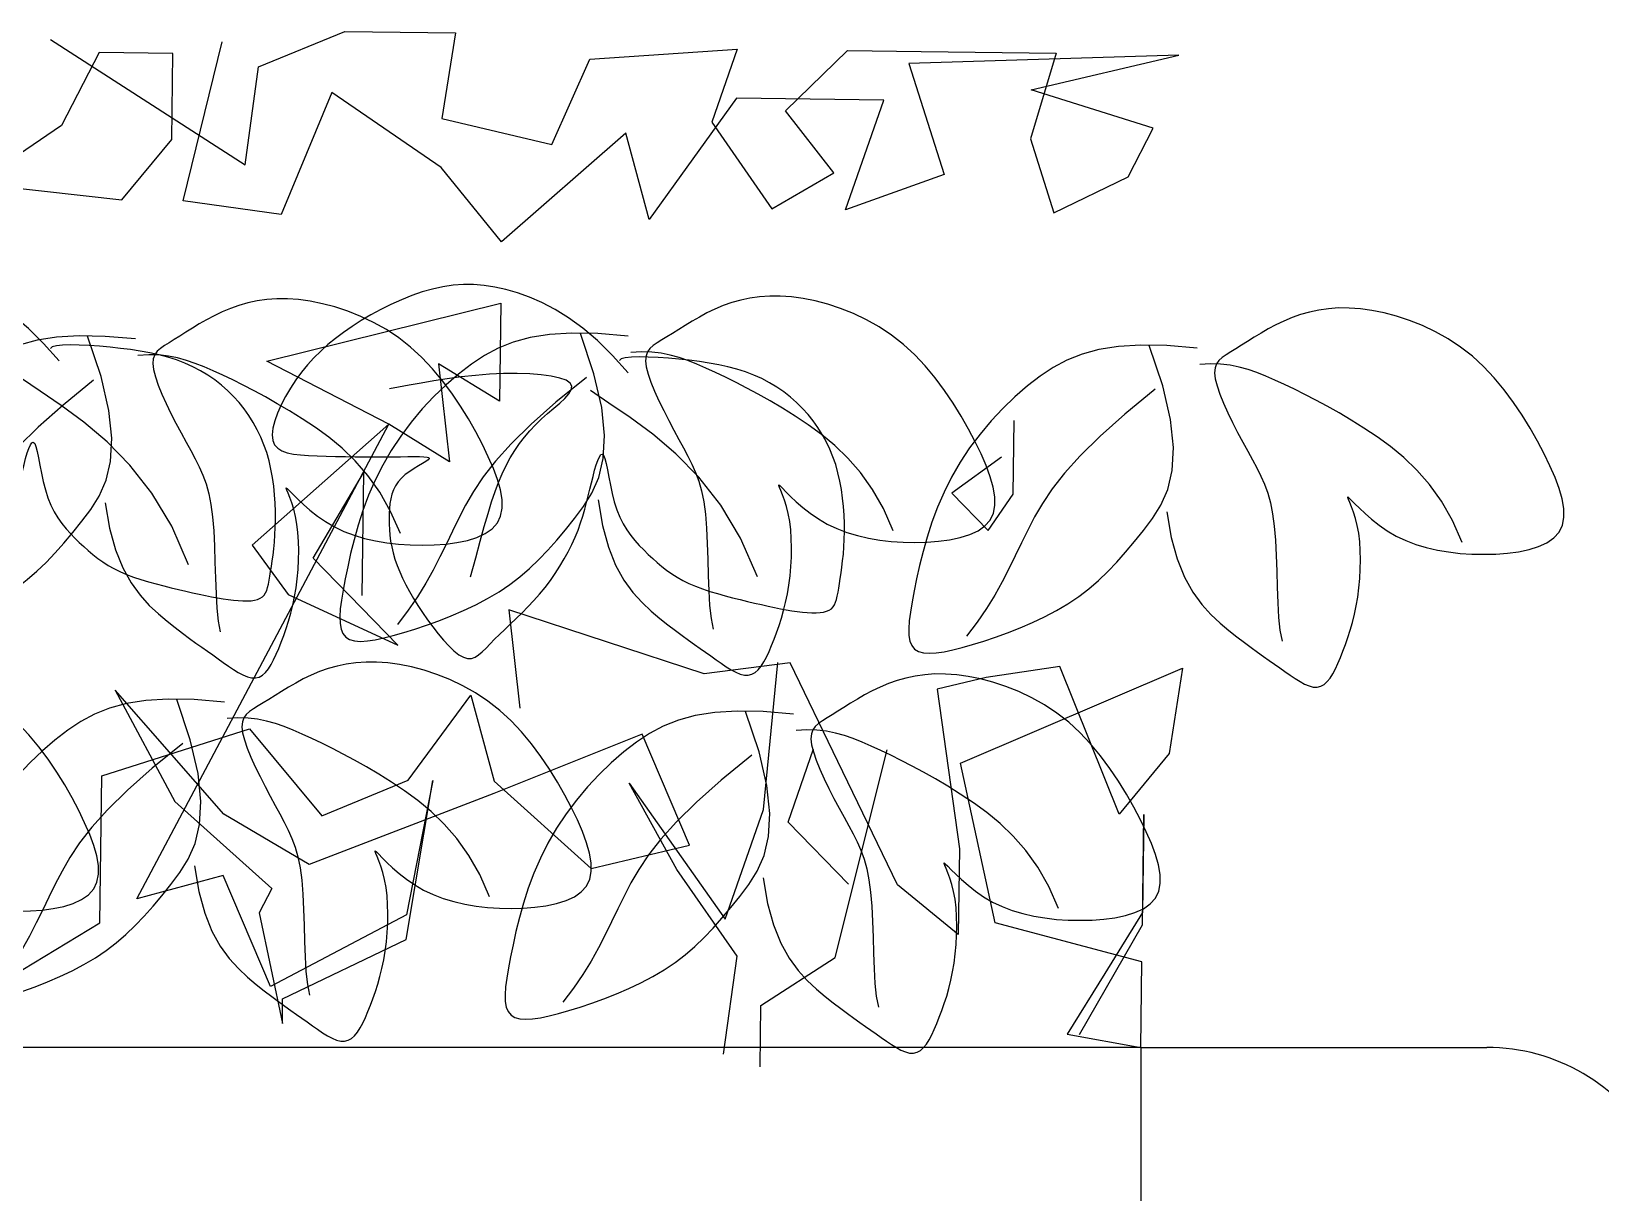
# Model space of a CAD drawing. Extents: x -1568 to -728, y -1287 to -990.
# Drawn here: x -1429.518 to -1427.471, y -1097.27 to -1095.756 of the extents above; entities that cross this region are included whole.
import ezdxf

# ---------------------------------------------------------------- set-up
doc = ezdxf.new("R2010")
doc.units = 0
doc.header["$LTSCALE"] = 5
doc.layers.get('0').update_dxf_attribs({"linetype": 'CONTINUOUS'})
for name, color, linetype in [('LH', 94, 'CONTINUOUS'), ('乔木', 3, 'CONTINUOUS'), ('尺寸标注', 2, 'CONTINUOUS')]:
    doc.layers.add(name, color=color, linetype=linetype)

# ---------------------------------------------------------------- blocks, each defined once
blk = doc.blocks.new('LIM43')
at = {"color": 98}
for p, q in [((942288.093, 2579500.7332), (942288.2057, 2579500.7796)), ((942288.2057, 2579500.7796), (942288.3497, 2579500.7777)), ((942288.3497, 2579500.7777), (942288.3321, 2579500.666)), ((942287.8214, 2579500.7689), (942288.0753, 2579500.6055)), ((942287.9946, 2579500.5587), (942288.0454, 2579500.7658)), ((942288.5252, 2579500.7433), (942288.7175, 2579500.7566)), ((942288.7175, 2579500.7566), (942288.6841, 2579500.6612)), ((942288.7804, 2579500.6758), (942288.8615, 2579500.7547)), ((942288.8615, 2579500.7547), (942288.9575, 2579500.7534)), ((942288.9575, 2579500.7534), (942289.1335, 2579500.751)), ((942287.8852, 2579500.752), (942287.8359, 2579500.6568)), ((942287.9812, 2579500.7507), (942287.8852, 2579500.752)), ((942287.9797, 2579500.6388), (942287.9812, 2579500.7507)), ((942288.0753, 2579500.6055), (942288.093, 2579500.7332)), ((942288.4757, 2579500.632), (942288.5252, 2579500.7433)), ((942289.2935, 2579500.7488), (942288.9412, 2579500.7376)), ((942288.9412, 2579500.7376), (942288.9873, 2579500.5931)), ((942289.1335, 2579500.751), (942289.0999, 2579500.6395)), ((942289.1008, 2579500.7034), (942289.2935, 2579500.7488)), ((942288.1886, 2579500.6999), (942288.1224, 2579500.5409)), ((942288.3313, 2579500.602), (942288.1886, 2579500.6999)), ((942288.7166, 2579500.6927), (942288.6024, 2579500.5344)), ((942288.9086, 2579500.6901), (942288.7166, 2579500.6927)), ((942289.2602, 2579500.6533), (942289.1008, 2579500.7034)), ((942288.8433, 2579500.595), (942288.7804, 2579500.6758)), ((942288.8586, 2579500.5469), (942288.9086, 2579500.6901)), ((942287.8359, 2579500.6568), (942287.6744, 2579500.547)), ((942288.3321, 2579500.666), (942288.4757, 2579500.632)), ((942288.6841, 2579500.6612), (942288.7626, 2579500.5482)), ((942289.2273, 2579500.5898), (942289.2602, 2579500.6533)), ((942287.9146, 2579500.5598), (942287.9797, 2579500.6388)), ((942288.5719, 2579500.6467), (942288.41, 2579500.505)), ((942288.6024, 2579500.5344), (942288.5719, 2579500.6467)), ((942289.0999, 2579500.6395), (942289.1306, 2579500.5431)), ((942288.41, 2579500.505), (942288.3313, 2579500.602)), ((942288.7626, 2579500.5482), (942288.8433, 2579500.595)), ((942288.9873, 2579500.5931), (942288.8586, 2579500.5469)), ((942289.1306, 2579500.5431), (942289.2273, 2579500.5898)), ((942287.7548, 2579500.5779), (942287.9146, 2579500.5598)), ((942288.1224, 2579500.5409), (942287.9946, 2579500.5587)), ((942288.1038, 2579500.3493), (942288.4089, 2579500.4251)), ((942288.4089, 2579500.4251), (942288.4071, 2579500.2972)), ((942288.2627, 2579500.2672), (942288.1038, 2579500.3493)), ((942288.3278, 2579500.3462), (942288.342, 2579500.2181)), ((942288.4071, 2579500.2972), (942288.3278, 2579500.3462)), ((942287.9341, 2579499.6481), (942288.2627, 2579500.2672)), ((942288.2627, 2579500.2672), (942288.0845, 2579500.1097)), ((942288.342, 2579500.2181), (942288.2627, 2579500.2672)), ((942289.0776, 2579500.1761), (942289.0789, 2579500.272)), ((942289.0623, 2579500.2243), (942288.9976, 2579500.1772)), ((942288.1643, 2579500.0927), (942288.2298, 2579500.2037)), ((942288.2298, 2579500.2037), (942288.2276, 2579500.0438)), ((942288.9976, 2579500.1772), (942289.0449, 2579500.1286)), ((942289.0449, 2579500.1286), (942289.0776, 2579500.1761)), ((942288.0845, 2579500.1097), (942288.1316, 2579500.0451)), ((942288.2747, 2579499.9792), (942288.1643, 2579500.0927)), ((942288.1316, 2579500.0451), (942288.2747, 2579499.9792)), ((942288.6743, 2579499.9418), (942288.4194, 2579500.0252)), ((942288.4194, 2579500.0252), (942288.4337, 2579499.8971)), ((942288.7865, 2579499.9562), (942288.6743, 2579499.9418)), ((942288.7519, 2579499.7649), (942288.7705, 2579499.9565)), ((942288.8488, 2579499.8275), (942288.7865, 2579499.9562)), ((942289.0423, 2579499.9368), (942288.9781, 2579499.9216)), ((942289.0088, 2579499.8253), (942289.2985, 2579499.9492)), ((942289.1385, 2579499.9514), (942289.0423, 2579499.9368)), ((942289.2159, 2579499.7585), (942289.1385, 2579499.9514)), ((942289.2985, 2579499.9492), (942289.281, 2579499.8376)), ((942287.9059, 2579499.9203), (942287.9839, 2579499.7753)), ((942288.0477, 2579499.7585), (942287.9059, 2579499.9203)), ((942288.2883, 2579499.8032), (942288.3699, 2579499.914)), ((942288.3699, 2579499.914), (942288.4003, 2579499.8016)), ((942288.9781, 2579499.9216), (942289.0073, 2579499.7134)), ((942287.8883, 2579499.8086), (942288.0812, 2579499.8699)), ((942288.0812, 2579499.8699), (942288.1757, 2579499.7567)), ((942288.5932, 2579499.863), (942288.4001, 2579499.7856)), ((942288.6553, 2579499.7182), (942288.5932, 2579499.863)), ((942288.7837, 2579499.7484), (942288.817, 2579499.8439)), ((942288.8453, 2579499.5717), (942288.913, 2579499.8426)), ((942289.281, 2579499.8376), (942289.2159, 2579499.7585)), ((942288.9266, 2579499.6665), (942288.8488, 2579499.8275)), ((942289.054, 2579499.6168), (942289.0088, 2579499.8253)), ((942287.8857, 2579499.6168), (942287.8883, 2579499.8086)), ((942288.1757, 2579499.7567), (942288.2883, 2579499.8032)), ((942288.2855, 2579499.5953), (942288.3203, 2579499.8027)), ((942288.3203, 2579499.8027), (942288.2859, 2579499.6273)), ((942288.4003, 2579499.8016), (942288.5268, 2579499.688)), ((942288.6388, 2579499.6865), (942288.5763, 2579499.7992)), ((942288.5763, 2579499.7992), (942288.7019, 2579499.6216)), ((942287.9839, 2579499.7753), (942288.1104, 2579499.6617)), ((942288.4001, 2579499.7856), (942288.1588, 2579499.693)), ((942288.1588, 2579499.693), (942288.0477, 2579499.7585)), ((942288.7019, 2579499.6216), (942288.7519, 2579499.7649)), ((942289.246, 2579499.6142), (942289.2479, 2579499.7581)), ((942289.2479, 2579499.7581), (942289.2462, 2579499.6302)), ((942288.8626, 2579499.6674), (942288.7837, 2579499.7484)), ((942288.5268, 2579499.688), (942288.6553, 2579499.7182)), ((942289.0073, 2579499.7134), (942289.0057, 2579499.6015)), ((942288.0466, 2579499.6786), (942287.9341, 2579499.6481)), ((942288.1086, 2579499.5338), (942288.0466, 2579499.6786)), ((942288.7173, 2579499.5735), (942288.6388, 2579499.6865)), ((942288.1104, 2579499.6617), (942288.0939, 2579499.6299)), ((942289.0057, 2579499.6015), (942288.9266, 2579499.6665)), ((942288.0939, 2579499.6299), (942288.124, 2579499.4856)), ((942288.2859, 2579499.6273), (942288.1086, 2579499.5338)), ((942289.2462, 2579499.6302), (942289.1971, 2579499.5509)), ((942287.7566, 2579499.5386), (942287.8857, 2579499.6168)), ((942289.2453, 2579499.5662), (942289.054, 2579499.6168)), ((942289.164, 2579499.4714), (942289.246, 2579499.6142)), ((942288.1244, 2579499.5176), (942288.2855, 2579499.5953)), ((942288.6995, 2579499.4458), (942288.7173, 2579499.5735)), ((942288.7484, 2579499.5091), (942288.8453, 2579499.5717)), ((942289.2438, 2579499.4543), (942289.2453, 2579499.5662)), ((942289.1971, 2579499.5509), (942289.148, 2579499.4716)), ((942288.124, 2579499.4856), (942288.1244, 2579499.5176)), ((942288.7473, 2579499.4291), (942288.7484, 2579499.5091)), ((942289.148, 2579499.4716), (942289.2438, 2579499.4543))]:
    blk.add_line(p, q, dxfattribs=at)
blk = doc.blocks.new('花')
at = {"layer": 'LH', "color": 12}
for p, q in [((0.6366, 0.4716), (0.6241, 0.4688)), ((0.6496, 0.4736), (0.6366, 0.4716)), ((0.6634, 0.4747), (0.6496, 0.4736)), ((0.6779, 0.4749), (0.6634, 0.4747)), ((0.6932, 0.4741), (0.6779, 0.4749)), ((0.7092, 0.4722), (0.6932, 0.4741)), ((0.7259, 0.4693), (0.7092, 0.4722)), ((0.5797, 0.4507), (0.5698, 0.4448)), ((0.5901, 0.4561), (0.5797, 0.4507)), ((0.6009, 0.461), (0.5901, 0.4561)), ((0.6123, 0.4652), (0.6009, 0.461)), ((0.6241, 0.4688), (0.6123, 0.4652)), ((0.7431, 0.4652), (0.7259, 0.4693)), ((0.7605, 0.4599), (0.7431, 0.4652)), ((0.7779, 0.4533), (0.7605, 0.4599)), ((0.7953, 0.4454), (0.7779, 0.4533)), ((0.5514, 0.4325), (0.5429, 0.4263)), ((0.5604, 0.4387), (0.5514, 0.4325)), ((0.5698, 0.4448), (0.5604, 0.4387)), ((0.8123, 0.4361), (0.7953, 0.4454)), ((0.8287, 0.4253), (0.8123, 0.4361)), ((-0.4776, 0.4103), (-0.4909, 0.4092)), ((-0.4639, 0.4103), (-0.4776, 0.4103)), ((-0.4498, 0.4093), (-0.4639, 0.4103)), ((0.5205, 0.4095), (0.5141, 0.4049)), ((0.5274, 0.4146), (0.5205, 0.4095)), ((0.5349, 0.4203), (0.5274, 0.4146)), ((0.5429, 0.4263), (0.5349, 0.4203)), ((0.8445, 0.4131), (0.8287, 0.4253)), ((0.8595, 0.3996), (0.8445, 0.4131)), ((-0.5567, 0.3892), (-0.5698, 0.3826)), ((-0.5435, 0.395), (-0.5567, 0.3892)), ((-0.5303, 0.4), (-0.5435, 0.395)), ((-0.5172, 0.4041), (-0.5303, 0.4)), ((-0.5041, 0.4071), (-0.5172, 0.4041)), ((-0.4909, 0.4092), (-0.5041, 0.4071)), ((-0.4351, 0.4072), (-0.4498, 0.4093)), ((-0.4197, 0.4041), (-0.4351, 0.4072)), ((-0.4036, 0.3998), (-0.4197, 0.4041)), ((-0.3867, 0.3941), (-0.4036, 0.3998)), ((-0.369, 0.3867), (-0.3867, 0.3941)), ((0.3425, 0.3937), (0.321, 0.3859)), ((0.3674, 0.3998), (0.3425, 0.3937)), ((0.3964, 0.4039), (0.3674, 0.3998)), ((0.4303, 0.4061), (0.3964, 0.4039)), ((0.4295, 0.3534), (0.4075, 0.4044)), ((0.47, 0.4062), (0.4303, 0.4061)), ((0.4996, 0.3924), (0.4969, 0.3877)), ((0.5035, 0.3966), (0.4996, 0.3924)), ((0.5084, 0.4007), (0.5035, 0.3966)), ((0.5141, 0.4049), (0.5084, 0.4007)), ((0.8738, 0.3851), (0.8595, 0.3996)), ((-0.5828, 0.3754), (-0.5955, 0.3677)), ((-0.5698, 0.3826), (-0.5828, 0.3754)), ((-0.3504, 0.3772), (-0.369, 0.3867)), ((-0.331, 0.3653), (-0.3504, 0.3772)), ((0.3021, 0.3764), (0.2851, 0.3652)), ((0.321, 0.3859), (0.3021, 0.3764)), ((0.4891, 0.387), (0.4751, 0.385)), ((0.5023, 0.3878), (0.4891, 0.387)), ((0.4954, 0.3823), (0.4953, 0.3759)), ((0.4953, 0.3759), (0.4968, 0.3682)), ((0.4969, 0.3877), (0.4954, 0.3823)), ((0.5147, 0.3874), (0.5023, 0.3878)), ((0.5267, 0.3861), (0.5147, 0.3874)), ((0.5385, 0.3838), (0.5267, 0.3861)), ((0.5503, 0.3808), (0.5385, 0.3838)), ((0.5622, 0.3771), (0.5503, 0.3808)), ((0.5745, 0.373), (0.5622, 0.3771)), ((0.5875, 0.3683), (0.5745, 0.373)), ((0.8872, 0.3699), (0.8738, 0.3851)), ((0.8998, 0.3542), (0.8872, 0.3699)), ((-0.6196, 0.3512), (-0.6308, 0.3427)), ((-0.6078, 0.3596), (-0.6196, 0.3512)), ((-0.5955, 0.3677), (-0.6078, 0.3596)), ((-0.3106, 0.3508), (-0.331, 0.3653)), ((-0.2893, 0.3332), (-0.3106, 0.3508)), ((0.2691, 0.3526), (0.2535, 0.3385)), ((0.2851, 0.3652), (0.2691, 0.3526)), ((0.4201, 0.348), (0.3832, 0.3123)), ((0.4433, 0.3104), (0.4295, 0.3534)), ((0.4968, 0.3682), (0.5, 0.3591)), ((0.5, 0.3591), (0.5045, 0.3487)), ((0.5045, 0.3487), (0.5103, 0.3374)), ((0.601, 0.3633), (0.5875, 0.3683)), ((0.6152, 0.3577), (0.601, 0.3633)), ((0.63, 0.3515), (0.6152, 0.3577)), ((0.6454, 0.3448), (0.63, 0.3515)), ((0.9116, 0.3382), (0.8998, 0.3542)), ((-0.6414, 0.334), (-0.6512, 0.3253)), ((-0.6308, 0.3427), (-0.6414, 0.334)), ((-0.267, 0.3124), (-0.2893, 0.3332)), ((-0.2776, 0.3296), (-0.2796, 0.3273)), ((-0.2724, 0.3315), (-0.2776, 0.3296)), ((-0.2646, 0.333), (-0.2724, 0.3315)), ((-0.2545, 0.3341), (-0.2646, 0.333)), ((-0.2428, 0.3349), (-0.2545, 0.3341)), ((-0.2299, 0.3354), (-0.2428, 0.3349)), ((-0.2163, 0.3356), (-0.2299, 0.3354)), ((-0.2025, 0.3355), (-0.2163, 0.3356)), ((-0.1889, 0.3352), (-0.2025, 0.3355)), ((-0.1756, 0.3347), (-0.1889, 0.3352)), ((-0.1627, 0.3338), (-0.1756, 0.3347)), ((-0.1502, 0.3326), (-0.1627, 0.3338)), ((-0.1379, 0.3309), (-0.1502, 0.3326)), ((-0.1261, 0.3288), (-0.1379, 0.3309)), ((-0.1145, 0.3262), (-0.1261, 0.3288)), ((0.2535, 0.3385), (0.2384, 0.3231)), ((0.5103, 0.3374), (0.5169, 0.3254)), ((0.6615, 0.3373), (0.6454, 0.3448)), ((0.6782, 0.3292), (0.6615, 0.3373)), ((0.6956, 0.3202), (0.6782, 0.3292)), ((0.9225, 0.3222), (0.9116, 0.3382)), ((-0.6691, 0.3072), (-0.6772, 0.2977)), ((-0.6605, 0.3163), (-0.6691, 0.3072)), ((-0.6512, 0.3253), (-0.6605, 0.3163)), ((-0.1034, 0.323), (-0.1145, 0.3262)), ((-0.0926, 0.3192), (-0.1034, 0.323)), ((-0.0822, 0.3148), (-0.0926, 0.3192)), ((-0.0723, 0.3098), (-0.0822, 0.3148)), ((-0.0627, 0.3043), (-0.0723, 0.3098)), ((0.2384, 0.3231), (0.2238, 0.3066)), ((0.3832, 0.3123), (0.3533, 0.281)), ((0.45, 0.2744), (0.4433, 0.3104)), ((0.5169, 0.3254), (0.5242, 0.3132)), ((0.5242, 0.3132), (0.5318, 0.3009)), ((0.7136, 0.3104), (0.6956, 0.3202)), ((0.732, 0.2992), (0.7136, 0.3104)), ((0.9325, 0.3065), (0.9225, 0.3222)), ((-0.6847, 0.2879), (-0.6917, 0.2777)), ((-0.6772, 0.2977), (-0.6847, 0.2879)), ((-0.4836, 0.2888), (-0.5016, 0.2848)), ((-0.4653, 0.2923), (-0.4836, 0.2888)), ((-0.447, 0.2954), (-0.4653, 0.2923)), ((-0.4289, 0.2977), (-0.447, 0.2954)), ((-0.4114, 0.2993), (-0.4289, 0.2977)), ((-0.3949, 0.3002), (-0.4114, 0.2993)), ((-0.3799, 0.3003), (-0.3949, 0.3002)), ((-0.3666, 0.2996), (-0.3799, 0.3003)), ((-0.3555, 0.2981), (-0.3666, 0.2996)), ((-0.3469, 0.2958), (-0.3555, 0.2981)), ((-0.3413, 0.2926), (-0.3469, 0.2958)), ((-0.3389, 0.2886), (-0.3413, 0.2926)), ((-0.3393, 0.2838), (-0.3389, 0.2886)), ((-0.0535, 0.2983), (-0.0627, 0.3043)), ((-0.0448, 0.2918), (-0.0535, 0.2983)), ((-0.0365, 0.2849), (-0.0448, 0.2918)), ((0.21, 0.2891), (0.1971, 0.2707)), ((0.2238, 0.3066), (0.21, 0.2891)), ((0.5318, 0.3009), (0.5395, 0.2889)), ((0.5395, 0.2889), (0.547, 0.2775)), ((0.7506, 0.2864), (0.732, 0.2992)), ((0.9415, 0.2913), (0.9325, 0.3065)), ((0.9494, 0.2767), (0.9415, 0.2913)), ((-0.6983, 0.267), (-0.7044, 0.2558)), ((-0.6917, 0.2777), (-0.6983, 0.267)), ((-0.5639, 0.2687), (-0.5755, 0.2654)), ((-0.5503, 0.2725), (-0.5639, 0.2687)), ((-0.5352, 0.2765), (-0.5503, 0.2725)), ((-0.5189, 0.2807), (-0.5352, 0.2765)), ((-0.5016, 0.2848), (-0.5189, 0.2807)), ((-0.3528, 0.2656), (-0.3467, 0.2722)), ((-0.3467, 0.2722), (-0.342, 0.2784)), ((-0.342, 0.2784), (-0.3393, 0.2838)), ((-0.2887, 0.2709), (-0.3142, 0.2852)), ((-0.2597, 0.2546), (-0.2887, 0.2709)), ((-0.0287, 0.2775), (-0.0365, 0.2849)), ((-0.0214, 0.2698), (-0.0287, 0.2775)), ((-0.0145, 0.2617), (-0.0214, 0.2698)), ((0.1971, 0.2707), (0.1851, 0.2516)), ((0.3533, 0.281), (0.3296, 0.2535)), ((0.4509, 0.2443), (0.45, 0.2744)), ((0.547, 0.2775), (0.554, 0.2669)), ((0.554, 0.2669), (0.5606, 0.2568)), ((0.7689, 0.2715), (0.7506, 0.2864)), ((0.7869, 0.254), (0.7689, 0.2715)), ((0.9559, 0.2627), (0.9494, 0.2767)), ((-0.7044, 0.2558), (-0.7098, 0.2444)), ((-0.3749, 0.2429), (-0.3674, 0.2508)), ((-0.3674, 0.2508), (-0.3598, 0.2584)), ((-0.3598, 0.2584), (-0.3528, 0.2656)), ((-0.2285, 0.2353), (-0.2597, 0.2546)), ((-0.0081, 0.2531), (-0.0145, 0.2617)), ((-0.0021, 0.2443), (-0.0081, 0.2531)), ((0.1851, 0.2516), (0.1743, 0.232)), ((0.3296, 0.2535), (0.311, 0.2291)), ((0.5606, 0.2568), (0.5668, 0.2468)), ((0.5668, 0.2468), (0.5724, 0.2364)), ((0.8042, 0.2335), (0.7869, 0.254)), ((0.9608, 0.2496), (0.9559, 0.2627)), ((0.964, 0.2372), (0.9608, 0.2496)), ((-0.7146, 0.2331), (-0.7184, 0.222)), ((-0.7098, 0.2444), (-0.7146, 0.2331)), ((-0.395, 0.2175), (-0.3887, 0.2263)), ((-0.3887, 0.2263), (-0.382, 0.2348)), ((-0.382, 0.2348), (-0.3749, 0.2429)), ((-0.1961, 0.2122), (-0.2285, 0.2353)), ((0.0033, 0.235), (-0.0021, 0.2443)), ((0.0082, 0.2254), (0.0033, 0.235)), ((0.0127, 0.2155), (0.0082, 0.2254)), ((0.1743, 0.232), (0.1648, 0.2119)), ((0.311, 0.2291), (0.2967, 0.2074)), ((0.4471, 0.2192), (0.4509, 0.2443)), ((0.5724, 0.2364), (0.5775, 0.2253)), ((0.5775, 0.2253), (0.582, 0.2129)), ((0.682, 0.2284), (0.682, 0.2291)), ((0.682, 0.2291), (0.6836, 0.2281)), ((0.6831, 0.2259), (0.682, 0.2284)), ((0.6852, 0.222), (0.6831, 0.2259)), ((0.6836, 0.2281), (0.6869, 0.2253)), ((0.6869, 0.2253), (0.6919, 0.221)), ((0.8205, 0.2097), (0.8042, 0.2335)), ((0.9651, 0.2258), (0.964, 0.2372)), ((0.964, 0.2155), (0.9651, 0.2258)), ((-0.7212, 0.2114), (-0.7228, 0.2017)), ((-0.7184, 0.222), (-0.7212, 0.2114)), ((-0.4061, 0.1988), (-0.4008, 0.2084)), ((-0.4008, 0.2084), (-0.395, 0.2175)), ((-0.1637, 0.1842), (-0.1961, 0.2122)), ((0.0166, 0.2052), (0.0127, 0.2155)), ((0.02, 0.1945), (0.0166, 0.2052)), ((0.1648, 0.2119), (0.1566, 0.1916)), ((0.2967, 0.2074), (0.2857, 0.1875)), ((0.4399, 0.198), (0.4471, 0.2192)), ((0.582, 0.2129), (0.5861, 0.1991)), ((0.688, 0.2166), (0.6852, 0.222)), ((0.6911, 0.2099), (0.688, 0.2166)), ((0.6944, 0.202), (0.6911, 0.2099)), ((0.6919, 0.221), (0.6984, 0.2155)), ((0.6984, 0.2155), (0.7063, 0.2092)), ((0.7063, 0.2092), (0.7154, 0.2025)), ((0.8356, 0.182), (0.8205, 0.2097)), ((0.9544, 0.1981), (0.9605, 0.2062)), ((0.9605, 0.2062), (0.964, 0.2155)), ((-0.7228, 0.2017), (-0.723, 0.1931)), ((-0.723, 0.1931), (-0.7218, 0.1859)), ((-0.7218, 0.1859), (-0.7189, 0.1803)), ((-0.4157, 0.1784), (-0.4111, 0.1888)), ((-0.4111, 0.1888), (-0.4061, 0.1988)), ((-0.3001, 0.1819), (-0.2986, 0.1891)), ((-0.2986, 0.1891), (-0.297, 0.1952)), ((-0.297, 0.1952), (-0.2954, 0.2)), ((-0.2954, 0.2), (-0.2937, 0.203)), ((-0.2937, 0.203), (-0.2919, 0.2039)), ((-0.2919, 0.2039), (-0.29, 0.2024)), ((-0.29, 0.2024), (-0.288, 0.1984)), ((-0.288, 0.1984), (-0.2858, 0.1921)), ((-0.2858, 0.1921), (-0.2835, 0.184)), ((0.023, 0.1837), (0.02, 0.1945)), ((0.1566, 0.1916), (0.1498, 0.1712)), ((0.2857, 0.1875), (0.277, 0.169)), ((0.4305, 0.1797), (0.4399, 0.198)), ((0.4485, 0.19), (0.4569, 0.1573)), ((0.5861, 0.1991), (0.5896, 0.1832)), ((0.6974, 0.1929), (0.6944, 0.202)), ((0.7001, 0.1829), (0.6974, 0.1929)), ((0.7154, 0.2025), (0.7257, 0.1957)), ((0.7257, 0.1957), (0.737, 0.1893)), ((0.737, 0.1893), (0.7492, 0.1834)), ((0.9234, 0.1803), (0.9355, 0.1852)), ((0.9355, 0.1852), (0.9459, 0.1911)), ((0.9459, 0.1911), (0.9544, 0.1981)), ((-0.7189, 0.1803), (-0.7145, 0.1761)), ((-0.7145, 0.1761), (-0.7087, 0.1731)), ((-0.7087, 0.1731), (-0.7016, 0.1713)), ((-0.7016, 0.1713), (-0.6933, 0.1703)), ((-0.6933, 0.1703), (-0.6839, 0.17)), ((-0.6839, 0.17), (-0.6736, 0.1701)), ((-0.6736, 0.1701), (-0.6625, 0.1706)), ((-0.6625, 0.1706), (-0.6506, 0.1712)), ((-0.6506, 0.1712), (-0.6383, 0.1719)), ((-0.6383, 0.1719), (-0.6256, 0.1727)), ((-0.6256, 0.1727), (-0.6128, 0.1735)), ((-0.6128, 0.1735), (-0.6001, 0.1744)), ((-0.6001, 0.1744), (-0.5877, 0.1754)), ((-0.5877, 0.1754), (-0.5757, 0.1764)), ((-0.5757, 0.1764), (-0.5644, 0.1774)), ((-0.5644, 0.1774), (-0.5539, 0.1785)), ((-0.5539, 0.1785), (-0.5445, 0.1794)), ((-0.5445, 0.1794), (-0.5362, 0.1803)), ((-0.5348, 0.1647), (-0.5404, 0.1604)), ((-0.5362, 0.1803), (-0.5291, 0.1808)), ((-0.5294, 0.1686), (-0.5348, 0.1647)), ((-0.5245, 0.1721), (-0.5294, 0.1686)), ((-0.5291, 0.1808), (-0.5235, 0.1811)), ((-0.5204, 0.175), (-0.5245, 0.1721)), ((-0.5235, 0.1811), (-0.5194, 0.181)), ((-0.5176, 0.1774), (-0.5204, 0.175)), ((-0.5194, 0.181), (-0.517, 0.1804)), ((-0.5164, 0.1792), (-0.5176, 0.1774)), ((-0.517, 0.1804), (-0.5164, 0.1792)), ((-0.4236, 0.1558), (-0.4198, 0.1674)), ((-0.4198, 0.1674), (-0.4157, 0.1784)), ((-0.3042, 0.1569), (-0.3029, 0.1655)), ((-0.3029, 0.1655), (-0.3015, 0.1739)), ((-0.3015, 0.1739), (-0.3001, 0.1819)), ((-0.2835, 0.184), (-0.2809, 0.1747)), ((-0.2809, 0.1747), (-0.278, 0.1644)), ((-0.278, 0.1644), (-0.2747, 0.1537)), ((-0.1322, 0.1503), (-0.1637, 0.1842)), ((0.0254, 0.1727), (0.023, 0.1837)), ((0.0275, 0.1617), (0.0254, 0.1727)), ((0.1498, 0.1712), (0.1441, 0.1509)), ((0.277, 0.169), (0.2696, 0.1513)), ((0.42, 0.1633), (0.4305, 0.1797)), ((0.5896, 0.1832), (0.5926, 0.1651)), ((0.5926, 0.1651), (0.5952, 0.1453)), ((0.7023, 0.1721), (0.7001, 0.1829)), ((0.704, 0.1607), (0.7023, 0.1721)), ((0.7492, 0.1834), (0.762, 0.1786)), ((0.762, 0.1786), (0.7756, 0.1747)), ((0.7756, 0.1747), (0.7896, 0.1717)), ((0.7896, 0.1717), (0.8042, 0.1696)), ((0.8042, 0.1696), (0.8191, 0.1684)), ((0.8191, 0.1684), (0.8343, 0.1679)), ((0.8343, 0.1679), (0.8496, 0.1682)), ((0.8496, 0.1682), (0.8651, 0.1692)), ((0.8651, 0.1692), (0.8805, 0.1708)), ((0.8805, 0.1708), (0.8956, 0.1732)), ((0.8956, 0.1732), (0.91, 0.1763)), ((0.91, 0.1763), (0.9234, 0.1803)), ((-0.5543, 0.1457), (-0.5573, 0.1403)), ((-0.5504, 0.1509), (-0.5543, 0.1457)), ((-0.5457, 0.1558), (-0.5504, 0.1509)), ((-0.5404, 0.1604), (-0.5457, 0.1558)), ((-0.4305, 0.1297), (-0.4272, 0.1434)), ((-0.4272, 0.1434), (-0.4236, 0.1558)), ((-0.3071, 0.1393), (-0.3056, 0.1482)), ((-0.3056, 0.1482), (-0.3042, 0.1569)), ((-0.2747, 0.1537), (-0.2711, 0.1431)), ((-0.1029, 0.1097), (-0.1322, 0.1503)), ((0.0291, 0.1507), (0.0275, 0.1617)), ((0.0304, 0.1399), (0.0291, 0.1507)), ((0.1441, 0.1509), (0.1395, 0.1311)), ((0.2696, 0.1513), (0.2628, 0.1338)), ((0.3992, 0.1331), (0.4096, 0.1478)), ((0.4096, 0.1478), (0.42, 0.1633)), ((0.4569, 0.1573), (0.4671, 0.1299)), ((0.5952, 0.1453), (0.5976, 0.1247)), ((0.7053, 0.1487), (0.704, 0.1607)), ((0.7061, 0.1365), (0.7053, 0.1487)), ((-0.5611, 0.1289), (-0.5621, 0.1228)), ((-0.5595, 0.1347), (-0.5611, 0.1289)), ((-0.5573, 0.1403), (-0.5595, 0.1347)), ((-0.4339, 0.1144), (-0.4305, 0.1297)), ((-0.3105, 0.1212), (-0.3087, 0.1303)), ((-0.3087, 0.1303), (-0.3071, 0.1393)), ((-0.2711, 0.1431), (-0.2669, 0.1331)), ((-0.2669, 0.1331), (-0.2623, 0.1239)), ((-0.2623, 0.1239), (-0.2572, 0.1156)), ((0.0313, 0.1293), (0.0304, 0.1399)), ((0.0319, 0.1191), (0.0313, 0.1293)), ((0.1395, 0.1311), (0.1357, 0.1118)), ((0.2628, 0.1338), (0.2561, 0.1163)), ((0.3887, 0.1192), (0.3992, 0.1331)), ((0.4671, 0.1299), (0.4785, 0.1072)), ((0.5976, 0.1247), (0.5999, 0.1039)), ((0.7065, 0.1242), (0.7061, 0.1365)), ((0.7064, 0.112), (0.7065, 0.1242)), ((-0.5626, 0.1166), (-0.5627, 0.1101)), ((-0.5627, 0.1101), (-0.5625, 0.1035)), ((-0.5621, 0.1228), (-0.5626, 0.1166)), ((-0.5625, 0.1035), (-0.5621, 0.0967)), ((-0.4374, 0.0971), (-0.4339, 0.1144)), ((-0.3181, 0.0929), (-0.3152, 0.1025)), ((-0.3152, 0.1025), (-0.3127, 0.112)), ((-0.3127, 0.112), (-0.3105, 0.1212)), ((-0.2572, 0.1156), (-0.2517, 0.108)), ((-0.2517, 0.108), (-0.246, 0.1012)), ((-0.0767, 0.0613), (-0.1029, 0.1097)), ((0.0323, 0.1094), (0.0319, 0.1191)), ((0.0324, 0.1001), (0.0323, 0.1094)), ((0.1357, 0.1118), (0.1327, 0.0934)), ((0.2561, 0.1163), (0.2492, 0.0987)), ((0.3669, 0.0935), (0.378, 0.106)), ((0.378, 0.106), (0.3887, 0.1192)), ((0.4785, 0.1072), (0.4909, 0.0886)), ((0.5999, 0.1039), (0.6024, 0.0837)), ((0.7059, 0.1), (0.7064, 0.112)), ((-0.5621, 0.0967), (-0.5614, 0.0897)), ((-0.5614, 0.0897), (-0.5605, 0.0825)), ((-0.5605, 0.0825), (-0.5592, 0.0752)), ((-0.4411, 0.0775), (-0.4374, 0.0971)), ((-0.3255, 0.0733), (-0.3216, 0.0832)), ((-0.3216, 0.0832), (-0.3181, 0.0929)), ((-0.246, 0.1012), (-0.24, 0.0949)), ((-0.24, 0.0949), (-0.2338, 0.0891)), ((-0.2338, 0.0891), (-0.2276, 0.0837)), ((-0.2276, 0.0837), (-0.2213, 0.0785)), ((0.0316, 0.0753), (0.032, 0.083)), ((0.032, 0.083), (0.0322, 0.0913)), ((0.0322, 0.0913), (0.0324, 0.1001)), ((0.1327, 0.0934), (0.1303, 0.076)), ((0.2492, 0.0987), (0.2418, 0.081)), ((0.3553, 0.0816), (0.3669, 0.0935)), ((0.4909, 0.0886), (0.5039, 0.0735)), ((0.6024, 0.0837), (0.6051, 0.0649)), ((0.7035, 0.0772), (0.7049, 0.0884)), ((0.7049, 0.0884), (0.7059, 0.1)), ((-0.5592, 0.0752), (-0.5576, 0.0678)), ((-0.5576, 0.0678), (-0.5555, 0.0603)), ((-0.4452, 0.0553), (-0.4411, 0.0775)), ((-0.3347, 0.0534), (-0.3299, 0.0634)), ((-0.3299, 0.0634), (-0.3255, 0.0733)), ((-0.2213, 0.0785), (-0.215, 0.0735)), ((-0.215, 0.0735), (-0.2087, 0.0688)), ((-0.2087, 0.0688), (-0.2022, 0.0642)), ((-0.2022, 0.0642), (-0.1956, 0.0598)), ((0.0306, 0.0614), (0.0311, 0.068)), ((0.0311, 0.068), (0.0316, 0.0753)), ((0.1303, 0.076), (0.1284, 0.0599)), ((0.2336, 0.063), (0.2243, 0.0446)), ((0.2418, 0.081), (0.2336, 0.063)), ((0.3298, 0.0598), (0.343, 0.0704)), ((0.343, 0.0704), (0.3553, 0.0816)), ((0.5039, 0.0735), (0.5169, 0.0613)), ((0.6051, 0.0649), (0.6083, 0.0483)), ((0.6997, 0.0561), (0.7018, 0.0664)), ((0.7018, 0.0664), (0.7035, 0.0772)), ((-0.5555, 0.0603), (-0.553, 0.0526)), ((-0.553, 0.0526), (-0.55, 0.0448)), ((-0.55, 0.0448), (-0.5465, 0.0369)), ((-0.4497, 0.0301), (-0.4452, 0.0553)), ((-0.3456, 0.0338), (-0.34, 0.0436)), ((-0.34, 0.0436), (-0.3347, 0.0534)), ((-0.1956, 0.0598), (-0.1886, 0.0557)), ((-0.1886, 0.0557), (-0.1813, 0.0518)), ((-0.1813, 0.0518), (-0.1735, 0.0483)), ((-0.1735, 0.0483), (-0.1652, 0.045)), ((-0.1652, 0.045), (-0.1563, 0.0421)), ((-0.1563, 0.0421), (-0.1469, 0.0394)), ((0.0285, 0.0404), (0.0291, 0.0448)), ((0.0291, 0.0448), (0.0296, 0.0498)), ((0.0296, 0.0498), (0.0301, 0.0553)), ((0.0301, 0.0553), (0.0306, 0.0614)), ((0.1269, 0.0452), (0.1258, 0.032)), ((0.1284, 0.0599), (0.1269, 0.0452)), ((0.2243, 0.0446), (0.2137, 0.0259)), ((0.3009, 0.0403), (0.3157, 0.0498)), ((0.3157, 0.0498), (0.3298, 0.0598)), ((0.5169, 0.0613), (0.5297, 0.0512)), ((0.5297, 0.0512), (0.5418, 0.0427)), ((0.5418, 0.0427), (0.553, 0.0353)), ((0.6083, 0.0483), (0.6121, 0.0346)), ((0.6951, 0.0368), (0.6975, 0.0462)), ((0.6975, 0.0462), (0.6997, 0.0561)), ((-0.5465, 0.0369), (-0.5425, 0.0289)), ((-0.5425, 0.0289), (-0.538, 0.0208)), ((-0.538, 0.0208), (-0.533, 0.0126)), ((-0.3581, 0.015), (-0.3517, 0.0243)), ((-0.3517, 0.0243), (-0.3456, 0.0338)), ((-0.1469, 0.0394), (-0.1371, 0.0371)), ((-0.1371, 0.0371), (-0.1271, 0.0349)), ((-0.1271, 0.0349), (-0.1169, 0.033)), ((-0.1169, 0.033), (-0.1068, 0.0312)), ((-0.1068, 0.0312), (-0.0968, 0.0296)), ((-0.0968, 0.0296), (-0.087, 0.0281)), ((-0.087, 0.0281), (-0.0776, 0.0267)), ((-0.0776, 0.0267), (-0.0685, 0.0254)), ((-0.0685, 0.0254), (-0.0598, 0.0242)), ((-0.0598, 0.0242), (-0.0514, 0.0232)), ((-0.0514, 0.0232), (-0.0434, 0.0222)), ((-0.0434, 0.0222), (-0.0357, 0.0214)), ((-0.0357, 0.0214), (-0.0283, 0.0208)), ((-0.0283, 0.0208), (-0.0213, 0.0204)), ((-0.0022, 0.0202), (0.0033, 0.0207)), ((0.0033, 0.0207), (0.0084, 0.0214)), ((0.0084, 0.0214), (0.0129, 0.0225)), ((0.0129, 0.0225), (0.0168, 0.0238)), ((0.0168, 0.0238), (0.0201, 0.0256)), ((0.0201, 0.0256), (0.0228, 0.0277)), ((0.0228, 0.0277), (0.0248, 0.0302)), ((0.0248, 0.0302), (0.0264, 0.0331)), ((0.0264, 0.0331), (0.0276, 0.0365)), ((0.0276, 0.0365), (0.0285, 0.0404)), ((0.1258, 0.032), (0.1253, 0.0203)), ((0.2137, 0.0259), (0.2013, 0.0065)), ((0.2545, 0.0156), (0.2701, 0.0232)), ((0.2701, 0.0232), (0.2856, 0.0315)), ((0.2856, 0.0315), (0.3009, 0.0403)), ((0.553, 0.0353), (0.5633, 0.0287)), ((0.5633, 0.0287), (0.5727, 0.0228)), ((0.5727, 0.0228), (0.5814, 0.0174)), ((0.6899, 0.0194), (0.6925, 0.0279)), ((0.6925, 0.0279), (0.6951, 0.0368)), ((-0.533, 0.0126), (-0.5275, 0.0043)), ((-0.5275, 0.0043), (-0.5215, -0.0042)), ((-0.3719, -0.0028), (-0.3649, 0.0059)), ((-0.3649, 0.0059), (-0.3581, 0.015)), ((-0.0213, 0.0204), (-0.0145, 0.0201)), ((-0.0145, 0.0201), (-0.0082, 0.0201)), ((-0.0082, 0.0201), (-0.0022, 0.0202)), ((0.1253, 0.0203), (0.1255, 0.0101)), ((0.1255, 0.0101), (0.1265, 0.0014)), ((0.1265, 0.0014), (0.1284, -0.0058)), ((0.2103, -0.0035), (0.2244, 0.0022)), ((0.2244, 0.0022), (0.2392, 0.0086)), ((0.2392, 0.0086), (0.2545, 0.0156)), ((0.5814, 0.0174), (0.5896, 0.0126)), ((0.5896, 0.0126), (0.5974, 0.008)), ((0.5974, 0.008), (0.6048, 0.0037)), ((0.6048, 0.0037), (0.6121, -0.0006)), ((0.6817, -0.0025), (0.6845, 0.0041)), ((0.6845, 0.0041), (0.6873, 0.0115)), ((0.6873, 0.0115), (0.6899, 0.0194)), ((-0.5215, -0.0042), (-0.5151, -0.0128)), ((-0.5151, -0.0128), (-0.5083, -0.0215)), ((-0.393, -0.0271), (-0.386, -0.0193)), ((-0.386, -0.0193), (-0.379, -0.0112)), ((-0.379, -0.0112), (-0.3719, -0.0028)), ((0.1284, -0.0058), (0.1313, -0.0115)), ((0.1313, -0.0115), (0.1354, -0.0157)), ((0.1354, -0.0157), (0.1407, -0.0184)), ((0.1407, -0.0184), (0.1473, -0.0196)), ((0.1473, -0.0196), (0.155, -0.0196)), ((0.155, -0.0196), (0.1639, -0.0183)), ((0.1639, -0.0183), (0.1739, -0.016)), ((0.1739, -0.016), (0.185, -0.0127)), ((0.185, -0.0127), (0.1971, -0.0085)), ((0.1971, -0.0085), (0.2103, -0.0035)), ((0.6121, -0.0006), (0.6193, -0.0049)), ((0.6193, -0.0049), (0.6263, -0.009)), ((0.6263, -0.009), (0.6332, -0.0129)), ((0.6332, -0.0129), (0.6399, -0.0162)), ((0.6399, -0.0162), (0.6462, -0.019)), ((0.6462, -0.019), (0.6522, -0.0209)), ((0.6628, -0.0215), (0.6674, -0.02)), ((0.6674, -0.02), (0.6715, -0.0172)), ((0.6715, -0.0172), (0.6752, -0.0133)), ((0.6752, -0.0133), (0.6786, -0.0084)), ((0.6786, -0.0084), (0.6817, -0.0025)), ((-0.5083, -0.0215), (-0.501, -0.0304)), ((-0.501, -0.0304), (-0.4935, -0.0391)), ((-0.4935, -0.0391), (-0.4858, -0.0475)), ((-0.406, -0.0418), (-0.3997, -0.0346)), ((-0.3997, -0.0346), (-0.393, -0.0271)), ((0.6522, -0.0209), (0.6578, -0.0218)), ((0.6578, -0.0218), (0.6628, -0.0215)), ((-0.4858, -0.0475), (-0.4782, -0.0552)), ((-0.4782, -0.0552), (-0.4707, -0.0622)), ((-0.4264, -0.0663), (-0.4219, -0.061)), ((-0.4219, -0.061), (-0.4171, -0.0551)), ((-0.4171, -0.0551), (-0.4119, -0.0486)), ((-0.4119, -0.0486), (-0.406, -0.0418)), ((0.1159, -0.0585), (0.105, -0.0634)), ((0.1272, -0.0543), (0.1159, -0.0585)), ((0.139, -0.0507), (0.1272, -0.0543)), ((0.1515, -0.0479), (0.139, -0.0507)), ((0.1645, -0.0459), (0.1515, -0.0479)), ((0.1783, -0.0448), (0.1645, -0.0459)), ((0.1928, -0.0446), (0.1783, -0.0448)), ((0.2081, -0.0454), (0.1928, -0.0446)), ((0.2241, -0.0473), (0.2081, -0.0454)), ((0.2408, -0.0502), (0.2241, -0.0473)), ((0.258, -0.0543), (0.2408, -0.0502)), ((0.2754, -0.0596), (0.258, -0.0543)), ((0.2929, -0.0662), (0.2754, -0.0596)), ((-0.4707, -0.0622), (-0.4634, -0.068)), ((-0.4634, -0.068), (-0.4567, -0.0725)), ((-0.4567, -0.0725), (-0.4504, -0.0754)), ((-0.4504, -0.0754), (-0.4449, -0.0765)), ((-0.4449, -0.0765), (-0.4398, -0.0759)), ((-0.4398, -0.0759), (-0.4352, -0.0739)), ((-0.4352, -0.0739), (-0.4308, -0.0707)), ((-0.4308, -0.0707), (-0.4264, -0.0663)), ((0.0753, -0.0808), (0.0663, -0.087)), ((0.0847, -0.0747), (0.0753, -0.0808)), ((0.0946, -0.0688), (0.0847, -0.0747)), ((0.105, -0.0634), (0.0946, -0.0688)), ((0.3102, -0.0741), (0.2929, -0.0662)), ((0.3272, -0.0834), (0.3102, -0.0741)), ((0.0498, -0.0992), (0.0423, -0.1049)), ((0.0578, -0.0932), (0.0498, -0.0992)), ((0.0663, -0.087), (0.0578, -0.0932)), ((0.3436, -0.0942), (0.3272, -0.0834)), ((0.3594, -0.1064), (0.3436, -0.0942)), ((-0.1177, -0.1197), (-0.1426, -0.1258)), ((-0.0887, -0.1156), (-0.1177, -0.1197)), ((-0.0548, -0.1134), (-0.0887, -0.1156)), ((-0.0555, -0.1661), (-0.0776, -0.1151)), ((-0.0151, -0.1133), (-0.0548, -0.1134)), ((0.0233, -0.1188), (0.0184, -0.1229)), ((0.029, -0.1146), (0.0233, -0.1188)), ((0.0354, -0.11), (0.029, -0.1146)), ((0.0423, -0.1049), (0.0354, -0.11)), ((0.3744, -0.1199), (0.3594, -0.1064)), ((0.3887, -0.1344), (0.3744, -0.1199)), ((-0.183, -0.1431), (-0.2, -0.1543)), ((-0.1641, -0.1336), (-0.183, -0.1431)), ((-0.1426, -0.1258), (-0.1641, -0.1336)), ((0.0041, -0.1325), (-0.0099, -0.1345)), ((0.0172, -0.1317), (0.0041, -0.1325)), ((0.0103, -0.1372), (0.0102, -0.1436)), ((0.0118, -0.1318), (0.0103, -0.1372)), ((0.0145, -0.1271), (0.0118, -0.1318)), ((0.0184, -0.1229), (0.0145, -0.1271)), ((0.0296, -0.1321), (0.0172, -0.1317)), ((0.0416, -0.1334), (0.0296, -0.1321)), ((0.0534, -0.1357), (0.0416, -0.1334)), ((0.0652, -0.1387), (0.0534, -0.1357)), ((0.0771, -0.1424), (0.0652, -0.1387)), ((0.0894, -0.1465), (0.0771, -0.1424)), ((0.4021, -0.1496), (0.3887, -0.1344)), ((-0.2, -0.1543), (-0.216, -0.1669)), ((0.0102, -0.1436), (0.0117, -0.1513)), ((0.0117, -0.1513), (0.0149, -0.1604)), ((0.0149, -0.1604), (0.0195, -0.1708)), ((0.1024, -0.1512), (0.0894, -0.1465)), ((0.1159, -0.1562), (0.1024, -0.1512)), ((0.1301, -0.1618), (0.1159, -0.1562)), ((0.1449, -0.168), (0.1301, -0.1618)), ((0.4147, -0.1653), (0.4021, -0.1496)), ((-0.2316, -0.181), (-0.2467, -0.1964)), ((-0.216, -0.1669), (-0.2316, -0.181)), ((-0.0649, -0.1715), (-0.1019, -0.2072)), ((-0.0418, -0.2091), (-0.0555, -0.1661)), ((0.0195, -0.1708), (0.0252, -0.1821)), ((0.0252, -0.1821), (0.0318, -0.1941)), ((0.1603, -0.1747), (0.1449, -0.168)), ((0.1764, -0.1822), (0.1603, -0.1747)), ((0.1932, -0.1903), (0.1764, -0.1822)), ((0.4265, -0.1813), (0.4147, -0.1653)), ((0.4374, -0.1973), (0.4265, -0.1813)), ((-0.2467, -0.1964), (-0.2612, -0.2129)), ((0.0318, -0.1941), (0.0391, -0.2063)), ((0.2105, -0.1993), (0.1932, -0.1903)), ((0.2285, -0.2091), (0.2105, -0.1993)), ((0.4474, -0.213), (0.4374, -0.1973)), ((-0.2612, -0.2129), (-0.2751, -0.2304)), ((-0.1019, -0.2072), (-0.1318, -0.2385)), ((-0.0351, -0.2451), (-0.0418, -0.2091)), ((0.0391, -0.2063), (0.0467, -0.2186)), ((0.0467, -0.2186), (0.0544, -0.2306)), ((0.2469, -0.2203), (0.2285, -0.2091)), ((0.2655, -0.2331), (0.2469, -0.2203)), ((0.4564, -0.2282), (0.4474, -0.213)), ((-0.2751, -0.2304), (-0.288, -0.2488)), ((-0.1318, -0.2385), (-0.1555, -0.266)), ((-0.0342, -0.2752), (-0.0351, -0.2451)), ((0.0544, -0.2306), (0.0619, -0.242)), ((0.0619, -0.242), (0.069, -0.2526)), ((0.2838, -0.248), (0.2655, -0.2331)), ((0.4643, -0.2428), (0.4564, -0.2282)), ((0.4708, -0.2568), (0.4643, -0.2428)), ((-0.288, -0.2488), (-0.3, -0.2679)), ((-0.1555, -0.266), (-0.174, -0.2904)), ((0.069, -0.2526), (0.0756, -0.2627)), ((0.0756, -0.2627), (0.0817, -0.2727)), ((0.3018, -0.2655), (0.2838, -0.248)), ((0.3191, -0.286), (0.3018, -0.2655)), ((0.4758, -0.2699), (0.4708, -0.2568)), ((-0.3, -0.2679), (-0.3108, -0.2875)), ((-0.038, -0.3003), (-0.0342, -0.2752)), ((0.0817, -0.2727), (0.0873, -0.2831)), ((0.0873, -0.2831), (0.0924, -0.2942)), ((0.3354, -0.3098), (0.3191, -0.286)), ((0.4789, -0.2823), (0.4758, -0.2699)), ((0.48, -0.2937), (0.4789, -0.2823)), ((-0.3108, -0.2875), (-0.3203, -0.3076)), ((-0.174, -0.2904), (-0.1884, -0.3121)), ((-0.0452, -0.3214), (-0.038, -0.3003)), ((0.0924, -0.2942), (0.097, -0.3065)), ((0.097, -0.3065), (0.101, -0.3204)), ((0.1969, -0.2911), (0.197, -0.2904)), ((0.198, -0.2936), (0.1969, -0.2911)), ((0.197, -0.2904), (0.1985, -0.2914)), ((0.2001, -0.2975), (0.198, -0.2936)), ((0.1985, -0.2914), (0.2019, -0.2942)), ((0.2029, -0.3029), (0.2001, -0.2975)), ((0.2019, -0.2942), (0.2068, -0.2985)), ((0.206, -0.3096), (0.2029, -0.3029)), ((0.2068, -0.2985), (0.2133, -0.304)), ((0.2133, -0.304), (0.2212, -0.3103)), ((0.4754, -0.3133), (0.4789, -0.304)), ((0.4789, -0.304), (0.48, -0.2937)), ((-0.3203, -0.3076), (-0.3285, -0.3279)), ((-0.1884, -0.3121), (-0.1994, -0.332)), ((-0.0546, -0.3398), (-0.0452, -0.3214)), ((0.101, -0.3204), (0.1045, -0.3363)), ((0.2093, -0.3175), (0.206, -0.3096)), ((0.2123, -0.3266), (0.2093, -0.3175)), ((0.215, -0.3366), (0.2123, -0.3266)), ((0.2212, -0.3103), (0.2304, -0.317)), ((0.2304, -0.317), (0.2406, -0.3238)), ((0.2406, -0.3238), (0.2519, -0.3302)), ((0.3505, -0.3375), (0.3354, -0.3098)), ((0.4609, -0.3284), (0.4693, -0.3214)), ((0.4693, -0.3214), (0.4754, -0.3133)), ((-0.3285, -0.3279), (-0.3353, -0.3483)), ((-0.1994, -0.332), (-0.2081, -0.3505)), ((-0.065, -0.3562), (-0.0546, -0.3398)), ((-0.0366, -0.3295), (-0.0282, -0.3622)), ((0.1045, -0.3363), (0.1075, -0.3544)), ((0.2172, -0.3474), (0.215, -0.3366)), ((0.2189, -0.3588), (0.2172, -0.3474)), ((0.2519, -0.3302), (0.2641, -0.3361)), ((0.2641, -0.3361), (0.2769, -0.3409)), ((0.2769, -0.3409), (0.2905, -0.3448)), ((0.2905, -0.3448), (0.3046, -0.3478)), ((0.3046, -0.3478), (0.3191, -0.3499)), ((0.3954, -0.3487), (0.4105, -0.3463)), ((0.4105, -0.3463), (0.4249, -0.3432)), ((0.4249, -0.3432), (0.4383, -0.3392)), ((0.4383, -0.3392), (0.4504, -0.3343)), ((0.4504, -0.3343), (0.4609, -0.3284)), ((-0.3353, -0.3483), (-0.341, -0.3686)), ((-0.2155, -0.3682), (-0.2223, -0.3857)), ((-0.2081, -0.3505), (-0.2155, -0.3682)), ((-0.0755, -0.3717), (-0.065, -0.3562)), ((-0.0282, -0.3622), (-0.018, -0.3896)), ((0.1075, -0.3544), (0.1101, -0.3742)), ((0.2202, -0.3708), (0.2189, -0.3588)), ((0.3191, -0.3499), (0.334, -0.3511)), ((0.334, -0.3511), (0.3492, -0.3516)), ((0.3492, -0.3516), (0.3645, -0.3513)), ((0.3645, -0.3513), (0.38, -0.3503)), ((0.38, -0.3503), (0.3954, -0.3487)), ((-0.3456, -0.3884), (-0.3494, -0.4077)), ((-0.341, -0.3686), (-0.3456, -0.3884)), ((-0.2223, -0.3857), (-0.229, -0.4032)), ((-0.0963, -0.4003), (-0.0859, -0.3864)), ((-0.0859, -0.3864), (-0.0755, -0.3717)), ((0.1101, -0.3742), (0.1125, -0.3948)), ((0.221, -0.383), (0.2202, -0.3708)), ((0.2214, -0.3953), (0.221, -0.383)), ((-0.3494, -0.4077), (-0.3524, -0.4261)), ((-0.229, -0.4032), (-0.2359, -0.4208)), ((-0.1071, -0.4135), (-0.0963, -0.4003)), ((-0.018, -0.3896), (-0.0066, -0.4123)), ((0.1125, -0.3948), (0.1148, -0.4156)), ((0.2208, -0.4195), (0.2213, -0.4075)), ((0.2213, -0.4075), (0.2214, -0.3953)), ((-0.3524, -0.4261), (-0.3547, -0.4435)), ((-0.2359, -0.4208), (-0.2433, -0.4385)), ((-0.1298, -0.4379), (-0.1182, -0.426)), ((-0.1182, -0.426), (-0.1071, -0.4135)), ((-0.0066, -0.4123), (0.0058, -0.4309)), ((0.1148, -0.4156), (0.1173, -0.4358)), ((0.2198, -0.4311), (0.2208, -0.4195)), ((-0.3547, -0.4435), (-0.3567, -0.4596)), ((-0.2433, -0.4385), (-0.2515, -0.4565)), ((-0.1553, -0.4597), (-0.1421, -0.4491)), ((-0.1421, -0.4491), (-0.1298, -0.4379)), ((0.0058, -0.4309), (0.0188, -0.446)), ((0.0188, -0.446), (0.0318, -0.4582)), ((0.1173, -0.4358), (0.12, -0.4546)), ((0.2167, -0.4531), (0.2184, -0.4423)), ((0.2184, -0.4423), (0.2198, -0.4311)), ((-0.3567, -0.4596), (-0.3582, -0.4743)), ((-0.2515, -0.4565), (-0.2607, -0.4749)), ((-0.1842, -0.4792), (-0.1694, -0.4697)), ((-0.1694, -0.4697), (-0.1553, -0.4597)), ((0.0318, -0.4582), (0.0446, -0.4683)), ((0.0446, -0.4683), (0.0568, -0.4768)), ((0.12, -0.4546), (0.1232, -0.4712)), ((0.2124, -0.4733), (0.2147, -0.4634)), ((0.2147, -0.4634), (0.2167, -0.4531)), ((-0.3593, -0.4875), (-0.3598, -0.4992)), ((-0.3582, -0.4743), (-0.3593, -0.4875)), ((-0.2607, -0.4749), (-0.2714, -0.4936)), ((-0.215, -0.4963), (-0.1995, -0.488)), ((-0.1995, -0.488), (-0.1842, -0.4792)), ((0.0568, -0.4768), (0.0679, -0.4842)), ((0.0679, -0.4842), (0.0782, -0.4908)), ((0.0782, -0.4908), (0.0876, -0.4967)), ((0.1232, -0.4712), (0.127, -0.4849)), ((0.2074, -0.4916), (0.21, -0.4827)), ((0.21, -0.4827), (0.2124, -0.4733)), ((-0.3598, -0.4992), (-0.3596, -0.5094)), ((-0.3596, -0.5094), (-0.3586, -0.5181)), ((-0.2714, -0.4936), (-0.2838, -0.513)), ((-0.2607, -0.5173), (-0.2459, -0.5109)), ((-0.2459, -0.5109), (-0.2306, -0.5039)), ((-0.2306, -0.5039), (-0.215, -0.4963)), ((0.0876, -0.4967), (0.0963, -0.502)), ((0.0963, -0.502), (0.1045, -0.5069)), ((0.1045, -0.5069), (0.1123, -0.5115)), ((0.1123, -0.5115), (0.1197, -0.5158)), ((0.1994, -0.5154), (0.2022, -0.508)), ((0.2022, -0.508), (0.2048, -0.5001)), ((0.2048, -0.5001), (0.2074, -0.4916)), ((-0.3586, -0.5181), (-0.3567, -0.5253)), ((-0.3567, -0.5253), (-0.3538, -0.531)), ((-0.3538, -0.531), (-0.3497, -0.5352)), ((-0.3112, -0.5355), (-0.3001, -0.5322)), ((-0.3001, -0.5322), (-0.288, -0.528)), ((-0.288, -0.528), (-0.2748, -0.523)), ((-0.2748, -0.523), (-0.2607, -0.5173)), ((0.1197, -0.5158), (0.127, -0.5201)), ((0.127, -0.5201), (0.1342, -0.5244)), ((0.1342, -0.5244), (0.1412, -0.5285)), ((0.1412, -0.5285), (0.1481, -0.5324)), ((0.1901, -0.5328), (0.1935, -0.5279)), ((0.1935, -0.5279), (0.1966, -0.522)), ((0.1966, -0.522), (0.1994, -0.5154)), ((-0.3497, -0.5352), (-0.3444, -0.5379)), ((-0.3444, -0.5379), (-0.3378, -0.5391)), ((-0.3378, -0.5391), (-0.3301, -0.5391)), ((-0.3301, -0.5391), (-0.3212, -0.5378)), ((-0.3212, -0.5378), (-0.3112, -0.5355)), ((0.1481, -0.5324), (0.1548, -0.5357)), ((0.1548, -0.5357), (0.1611, -0.5385)), ((0.1611, -0.5385), (0.1671, -0.5404)), ((0.1671, -0.5404), (0.1727, -0.5413)), ((0.1727, -0.5413), (0.1778, -0.541)), ((0.1778, -0.541), (0.1823, -0.5395)), ((0.1823, -0.5395), (0.1864, -0.5367)), ((0.1864, -0.5367), (0.1901, -0.5328))]:
    blk.add_line(p, q, dxfattribs=at)

msp = doc.modelspace()

# ---------------------------------------------------------------- linework, layer by layer
for q in [(-1437.01889, -1097.08078), (-1428.07129, -1099.33078), (-1427.61978, -1097.08078)]:
    msp.add_line((-1428.07129, -1097.08078), q)
msp.add_arc((-1427.61978, -1097.33078), 0.25, 29.57996, 90)

# ---------------------------------------------------------------- block references
at = {"layer": '乔木', "color": 72}
msp.add_blockref('LIM43', (-943717.31506, -2580596.53512), dxfattribs=at)
at = {"layer": '乔木', "color": 72, "rotation": 355.2300754294851}
msp.add_blockref('花', (-1429.88488, -1096.52225), dxfattribs=at)
at = {"layer": '尺寸标注', "rotation": 355.2300754294851}
for p in [(-1429.24201, -1096.51864), (-1428.49978, -1096.53421)]:
    msp.add_blockref('花', p, dxfattribs=at)

doc.saveas('drawing.dxf')
